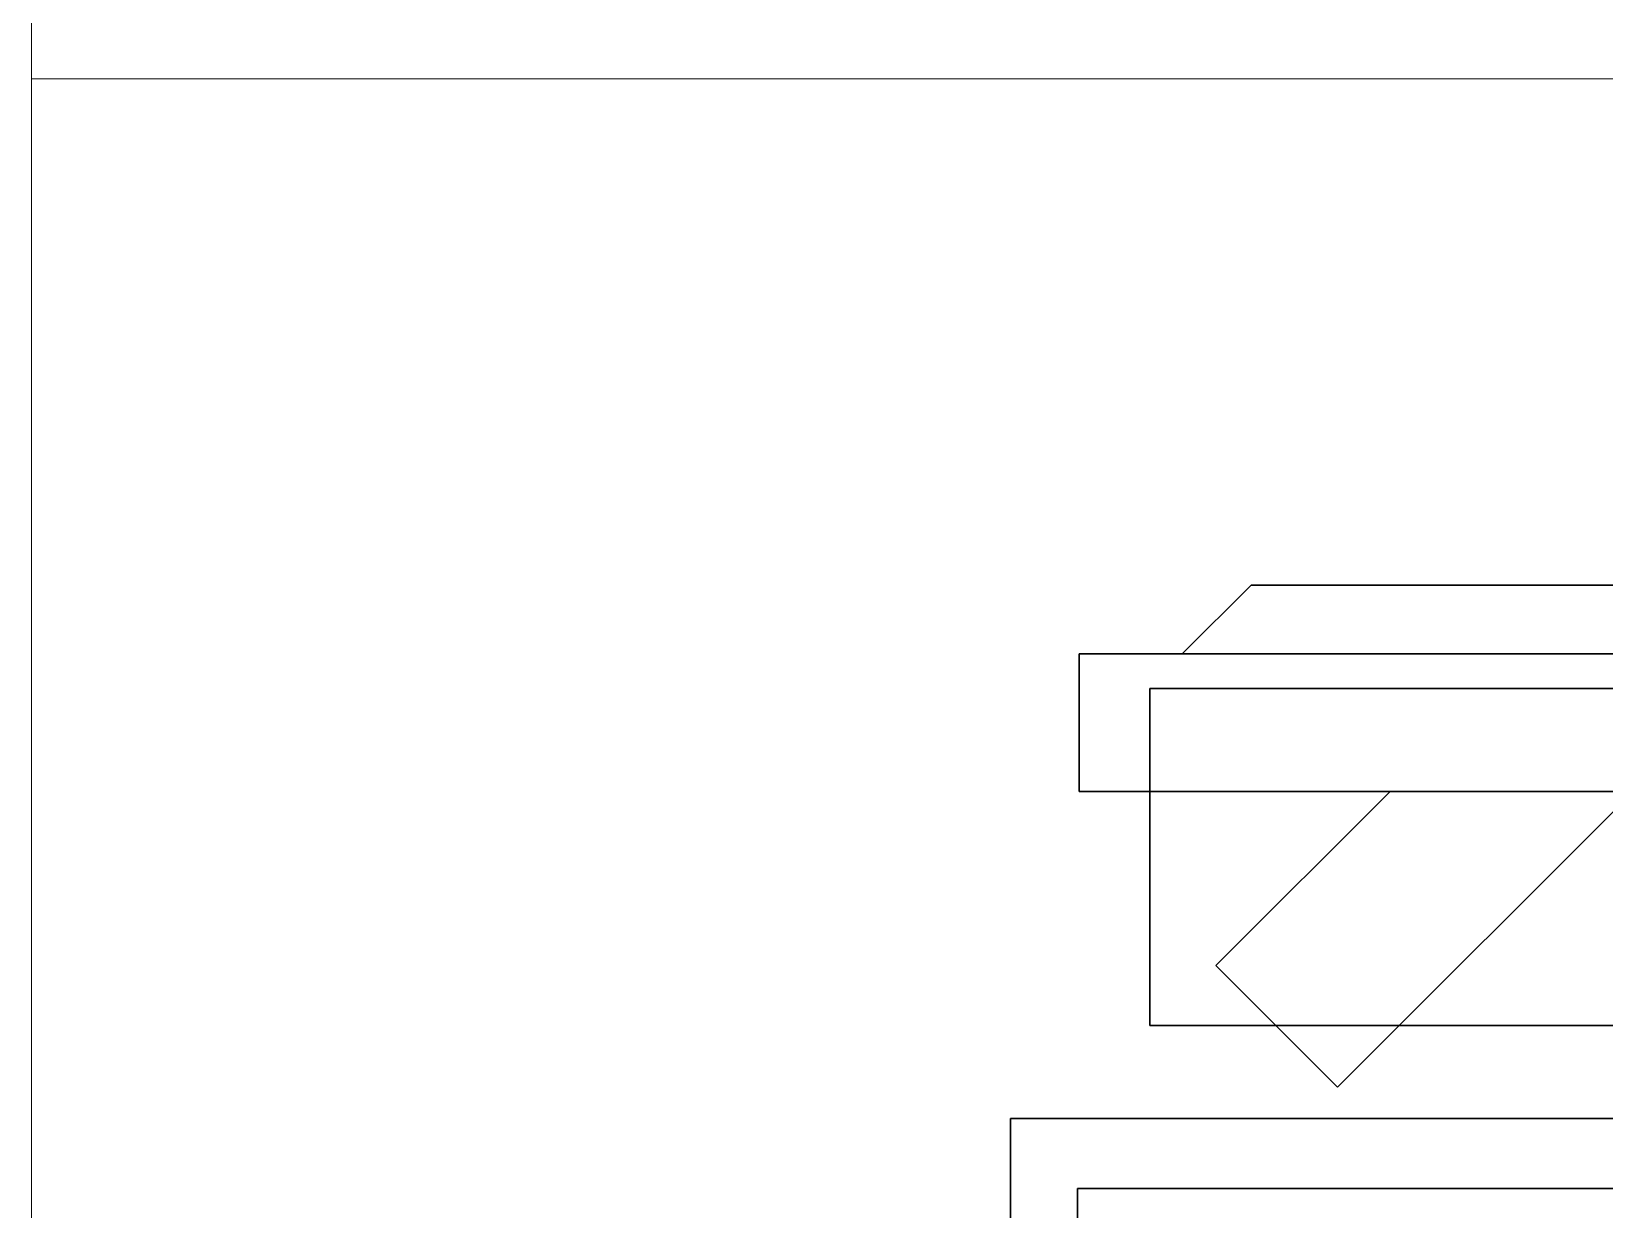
# Model space of a CAD drawing. Header units: millimetres. Extents: x 26027 to 581921, y 7230 to 233891.
# Drawn here: x 555833.8 to 556291.3, y 129250.3 to 129593 of the extents above; entities that cross this region are included whole.
import ezdxf

# ---------------------------------------------------------------- set-up
doc = ezdxf.new("R2010")
doc.units = ezdxf.units.MM
doc.header["$LTSCALE"] = 5
doc.layers.get('0').update_dxf_attribs({"color": 252})
for name, color, linetype, lineweight in [('GE-ARCHITECTURAL_ELEMENTS', 8, 'Continuous', 30), ('Medical Equipment and Furniture', 252, 'Continuous', 0), ('NEW', 252, 'Continuous', 5), ('Walls', 252, 'Continuous', 5)]:
    doc.layers.add(name, color=color, linetype=linetype, lineweight=lineweight)

# ---------------------------------------------------------------- blocks, each defined once
blk = doc.blocks.new('*X103')
at = {"color": 0}
for p, q in [((5, 3), (5, 3)), ((5, 3), (5, 3)), ((5, 3), (5, 3)), ((5, 3), (5, 3)), ((5, 3), (5, 3)), ((5, 3), (5, 3)), ((5, 3), (5, 3)), ((5, 3), (5, 3)), ((5, 3), (5, 3)), ((5, 3), (5, 3)), ((5, 3), (5, 3)), ((5, 3), (5, 3)), ((5, 3), (5, 3)), ((5, 3), (5, 3)), ((5, 3), (5, 3)), ((5, 3), (5, 3)), ((5, 3), (5, 3)), ((5, 3), (5, 3)), ((5, 3), (5, 3)), ((5, 3), (5, 3)), ((5, 3), (5, 3)), ((5, 3), (5, 3)), ((5, 3), (5, 3)), ((5, 3), (5, 3)), ((5, 3), (5, 3)), ((5, 3), (5, 3)), ((5, 3), (5, 3)), ((5, 3), (5, 3)), ((5, 3), (5, 3)), ((5, 3), (5, 3)), ((5, 3), (5, 3)), ((5, 3), (5, 3)), ((5, 3), (5, 3)), ((5, 3), (5, 3)), ((5, 3), (5, 3)), ((5, 3), (5, 3)), ((5, 3), (5, 3)), ((5, 3), (5, 3)), ((5, 3), (5, 3)), ((5, 3), (5, 3)), ((5, 3), (5, 3)), ((5, 3), (5, 3)), ((5, 3), (5, 3)), ((5, 3), (5, 3)), ((5, 3), (5, 3)), ((5, 3), (5, 3)), ((5, 3), (5, 3)), ((5, 3), (5, 3)), ((5, 3), (5, 3)), ((5, 3), (5, 3)), ((5, 3), (5, 3)), ((5, 3), (5, 3)), ((5, 3), (5, 3)), ((5, 3), (5, 3)), ((5, 3), (5, 3)), ((5, 3), (5, 3)), ((5, 3), (5, 3)), ((5, 3), (5, 3)), ((5, 3), (5, 3)), ((5, 3), (5, 3)), ((5, 3), (5, 3)), ((5, 3), (5, 3)), ((5, 3), (5, 3)), ((5, 3), (5, 3)), ((5, 3), (5, 3)), ((5, 3), (5, 3)), ((6, 3), (5, 3)), ((5, 3), (5, 3)), ((6, 3), (5, 3)), ((5, 3), (5, 3)), ((6, 3), (5, 3)), ((5, 3), (5, 3)), ((6, 3), (5, 3)), ((5, 3), (5, 3)), ((5, 3), (5, 3)), ((5, 3), (5, 3)), ((5, 3), (5, 3)), ((5, 3), (5, 3)), ((5, 3), (5, 3)), ((5, 3), (5, 3)), ((5, 3), (5, 3)), ((5, 3), (5, 3)), ((5, 3), (5, 3)), ((5, 3), (5, 3)), ((5, 3), (5, 3)), ((5, 3), (5, 3)), ((5, 3), (5, 3)), ((5, 3), (5, 3)), ((5, 3), (5, 3)), ((5, 3), (5, 3)), ((5, 3), (5, 3)), ((5, 3), (5, 3)), ((5, 3), (5, 3)), ((5, 3), (5, 3)), ((5, 3), (5, 3)), ((5, 3), (5, 3)), ((6, 3), (6, 3)), ((6, 3), (6, 3)), ((6, 3), (6, 3)), ((6, 3), (6, 3)), ((6, 3), (6, 3)), ((6, 3), (6, 3)), ((6, 3), (6, 3)), ((6, 3), (6, 3)), ((6, 3), (6, 3)), ((6, 3), (6, 3)), ((6, 3), (6, 3)), ((6, 3), (6, 3)), ((6, 3), (6, 3)), ((6, 3), (6, 3)), ((6, 3), (6, 3)), ((6, 3), (6, 3)), ((6, 3), (6, 3)), ((6, 3), (6, 3)), ((6, 3), (6, 3)), ((6, 3), (6, 3)), ((6, 3), (6, 3)), ((6, 3), (6, 3)), ((6, 3), (6, 3)), ((6, 3), (6, 3)), ((6, 3), (6, 3)), ((6, 3), (6, 3)), ((6, 3), (6, 3)), ((6, 3), (6, 3)), ((6, 3), (6, 3)), ((6, 3), (6, 3)), ((6, 3), (6, 3)), ((6, 3), (6, 3)), ((6, 3), (6, 3)), ((6, 3), (6, 3)), ((6, 3), (6, 3)), ((6, 3), (6, 3)), ((6, 3), (6, 3)), ((6, 3), (6, 3)), ((6, 3), (6, 3)), ((6, 3), (6, 3)), ((6, 3), (6, 3)), ((6, 3), (6, 3)), ((6, 3), (6, 3)), ((6, 3), (6, 3)), ((6, 3), (6, 3)), ((6, 3), (6, 3)), ((6, 3), (6, 3)), ((6, 3), (6, 3)), ((6, 3), (6, 3)), ((6, 3), (6, 3)), ((6, 3), (6, 3)), ((6, 3), (6, 3)), ((6, 3), (6, 3)), ((6, 3), (6, 3)), ((6, 3), (6, 3)), ((6, 3), (6, 3)), ((6, 3), (6, 3)), ((6, 3), (6, 3)), ((6, 3), (6, 3)), ((6, 3), (6, 3)), ((6, 3), (6, 3)), ((6, 3), (6, 3)), ((6, 3), (6, 3)), ((6, 3), (6, 3)), ((6, 3), (6, 3)), ((6, 3), (6, 3)), ((6, 3), (6, 3)), ((6, 3), (6, 3)), ((6, 3), (6, 3)), ((6, 3), (6, 3)), ((6, 3), (6, 3)), ((6, 3), (6, 3)), ((6, 3), (6, 3)), ((6, 3), (6, 3)), ((6, 3), (6, 3)), ((6, 3), (6, 3)), ((6, 3), (6, 3)), ((6, 3), (6, 3)), ((6, 3), (6, 3)), ((6, 3), (6, 3)), ((6, 3), (6, 3)), ((6, 3), (6, 3)), ((6, 3), (6, 3)), ((6, 3), (6, 3)), ((6, 3), (6, 3)), ((6, 3), (6, 3)), ((6, 3), (6, 3)), ((6, 3), (6, 3)), ((6, 3), (6, 3)), ((6, 3), (6, 3)), ((6, 3), (6, 3)), ((6, 3), (6, 3)), ((6, 3), (6, 3)), ((6, 3), (6, 3)), ((6, 3), (6, 3)), ((6, 3), (6, 3)), ((6, 3), (6, 3)), ((6, 3), (6, 3)), ((6, 3), (6, 3)), ((6, 3), (6, 3)), ((6, 3), (6, 3)), ((6, 3), (6, 3)), ((6, 3), (6, 3)), ((6, 3), (6, 3)), ((6, 3), (6, 3)), ((6, 3), (6, 3)), ((6, 3), (6, 3)), ((6, 3), (6, 3)), ((6, 3), (6, 3)), ((6, 3), (6, 3)), ((6, 3), (6, 3)), ((6, 3), (6, 3)), ((6, 3), (6, 3)), ((6, 3), (6, 3)), ((6, 3), (6, 3)), ((6, 3), (6, 3)), ((6, 3), (6, 3)), ((6, 3), (6, 3)), ((6, 3), (6, 3)), ((6, 3), (6, 3)), ((6, 3), (6, 3)), ((6, 3), (6, 3)), ((6, 3), (6, 3)), ((6, 3), (6, 3)), ((6, 3), (6, 3)), ((6, 3), (6, 3)), ((6, 3), (6, 3)), ((6, 3), (6, 3)), ((6, 3), (6, 3)), ((6, 3), (6, 3)), ((6, 3), (6, 3)), ((6, 3), (6, 3)), ((6, 3), (6, 3)), ((6, 3), (6, 3)), ((6, 3), (6, 3)), ((6, 3), (6, 3)), ((6, 3), (6, 3)), ((6, 3), (6, 3)), ((6, 3), (6, 3)), ((6, 3), (6, 3)), ((6, 3), (6, 3)), ((6, 3), (6, 3)), ((6, 3), (6, 3)), ((6, 3), (6, 3)), ((6, 3), (6, 3)), ((6, 3), (6, 3)), ((6, 3), (6, 3)), ((6, 3), (6, 3)), ((6, 3), (6, 3)), ((6, 3), (6, 3)), ((6, 3), (6, 3)), ((6, 3), (6, 3)), ((6, 3), (6, 3)), ((6, 3), (6, 3)), ((6, 3), (6, 3)), ((6, 3), (6, 3)), ((6, 3), (6, 3)), ((6, 3), (6, 3)), ((6, 3), (6, 3)), ((6, 3), (6, 3)), ((6, 3), (6, 3)), ((6, 3), (6, 3)), ((6, 3), (6, 3)), ((6, 3), (6, 3)), ((6, 3), (6, 3)), ((6, 3), (6, 3)), ((6, 3), (6, 3)), ((6, 3), (6, 3)), ((6, 3), (6, 3)), ((6, 3), (6, 3)), ((6, 3), (6, 3)), ((6, 3), (6, 3)), ((6, 3), (6, 3)), ((6, 3), (6, 3)), ((6, 3), (6, 3)), ((6, 3), (6, 3)), ((6, 3), (6, 3)), ((6, 3), (6, 3)), ((6, 3), (6, 3)), ((6, 3), (6, 3)), ((6, 3), (6, 3)), ((6, 3), (6, 3)), ((6, 3), (6, 3)), ((6, 3), (6, 3)), ((6, 3), (6, 3)), ((6, 3), (6, 3)), ((6, 3), (6, 3)), ((6, 3), (6, 3)), ((6, 3), (6, 3)), ((6, 3), (6, 3)), ((6, 3), (6, 3)), ((6, 3), (6, 3)), ((6, 3), (6, 3)), ((6, 3), (6, 3)), ((6, 3), (6, 3)), ((6, 3), (6, 3)), ((6, 3), (6, 3)), ((6, 3), (6, 3)), ((6, 3), (6, 3)), ((6, 3), (6, 3)), ((6, 3), (6, 3)), ((6, 3), (6, 3)), ((6, 3), (6, 3)), ((6, 3), (6, 3)), ((6, 3), (5, 3)), ((6, 3), (5, 3)), ((6, 3), (5, 3)), ((6, 3), (5, 3)), ((6, 3), (5, 3)), ((6, 3), (6, 3)), ((6, 3), (6, 3)), ((6, 3), (6, 3)), ((6, 3), (6, 3)), ((6, 3), (6, 3)), ((6, 3), (6, 3)), ((6, 3), (6, 3)), ((6, 3), (6, 3)), ((6, 3), (6, 3)), ((6, 3), (6, 3)), ((6, 3), (6, 3)), ((6, 3), (6, 3)), ((6, 3), (6, 3)), ((6, 3), (6, 3)), ((6, 3), (6, 3)), ((6, 3), (6, 3)), ((6, 3), (6, 3)), ((6, 3), (6, 3)), ((6, 3), (6, 3)), ((6, 3), (6, 3)), ((6, 3), (6, 3)), ((6, 3), (6, 3)), ((6, 3), (6, 3)), ((6, 3), (6, 3)), ((6, 3), (6, 3)), ((6, 3), (6, 3)), ((6, 3), (6, 3)), ((6, 3), (6, 3)), ((6, 3), (6, 3)), ((6, 3), (6, 3)), ((6, 3), (6, 3)), ((6, 3), (6, 3)), ((6, 3), (6, 3)), ((6, 3), (6, 3)), ((6, 3), (6, 3)), ((6, 3), (6, 3)), ((6, 3), (6, 3)), ((6, 3), (6, 3)), ((6, 3), (6, 3)), ((6, 3), (6, 3)), ((6, 3), (6, 3)), ((6, 3), (6, 3)), ((6, 3), (6, 3)), ((6, 3), (6, 3)), ((6, 3), (6, 3)), ((6, 3), (6, 3)), ((6, 3), (6, 3)), ((6, 3), (6, 3)), ((6, 3), (6, 3)), ((6, 3), (6, 3)), ((6, 3), (6, 3)), ((6, 3), (6, 3)), ((6, 3), (6, 3)), ((6, 3), (6, 3)), ((6, 3), (6, 3)), ((6, 3), (6, 3)), ((6, 3), (6, 3)), ((6, 3), (6, 3)), ((6, 3), (6, 3)), ((6, 3), (6, 3)), ((6, 3), (6, 3)), ((6, 3), (6, 3)), ((6, 3), (6, 3)), ((6, 3), (6, 3)), ((6, 3), (6, 3)), ((6, 3), (6, 3)), ((6, 3), (6, 3)), ((6, 3), (6, 3)), ((6, 3), (6, 3)), ((6, 3), (6, 3)), ((6, 3), (6, 3)), ((6, 3), (6, 3)), ((6, 3), (6, 3)), ((6, 3), (6, 3)), ((6, 3), (6, 3)), ((6, 3), (6, 3)), ((6, 3), (6, 3)), ((6, 3), (6, 3)), ((6, 3), (6, 3)), ((6, 3), (6, 3)), ((6, 3), (6, 3)), ((6, 3), (6, 3)), ((6, 3), (6, 3)), ((6, 3), (6, 3)), ((6, 3), (6, 3)), ((6, 3), (6, 3)), ((6, 3), (6, 3)), ((6, 3), (6, 3)), ((6, 3), (6, 3)), ((6, 3), (6, 3)), ((6, 3), (6, 3)), ((6, 3), (6, 3)), ((6, 3), (6, 3)), ((6, 3), (6, 3)), ((6, 3), (6, 3)), ((6, 3), (6, 3)), ((6, 3), (6, 3)), ((6, 3), (6, 3)), ((6, 3), (6, 3)), ((6, 3), (6, 3)), ((6, 3), (6, 3)), ((6, 3), (6, 3)), ((6, 3), (6, 3)), ((6, 3), (6, 3)), ((6, 3), (6, 3)), ((6, 3), (6, 3)), ((6, 3), (6, 3)), ((6, 3), (6, 3)), ((6, 3), (6, 3)), ((6, 3), (6, 3)), ((6, 3), (6, 3)), ((6, 3), (6, 3)), ((6, 3), (6, 3)), ((6, 3), (6, 3)), ((6, 3), (6, 3)), ((6, 3), (6, 3)), ((6, 3), (6, 3)), ((6, 3), (6, 3)), ((6, 3), (6, 3)), ((6, 3), (6, 3)), ((6, 3), (6, 3)), ((6, 3), (6, 3)), ((6, 3), (6, 3)), ((6, 3), (6, 3)), ((6, 3), (6, 3)), ((6, 3), (6, 3)), ((6, 3), (6, 3)), ((6, 3), (6, 3)), ((6, 3), (6, 3)), ((6, 3), (6, 3)), ((6, 3), (6, 3)), ((6, 3), (6, 3)), ((6, 3), (6, 3)), ((6, 3), (6, 3)), ((6, 3), (6, 3)), ((6, 3), (6, 3)), ((6, 3), (6, 3)), ((6, 3), (6, 3)), ((6, 3), (6, 3)), ((6, 3), (6, 3)), ((6, 3), (6, 3)), ((6, 3), (6, 3)), ((6, 3), (6, 3)), ((6, 3), (6, 3)), ((6, 3), (6, 3)), ((6, 3), (6, 3)), ((6, 3), (6, 3)), ((6, 3), (6, 3)), ((6, 3), (6, 3)), ((6, 3), (6, 3)), ((6, 3), (6, 3)), ((6, 3), (6, 3)), ((6, 3), (6, 3)), ((6, 3), (6, 3)), ((6, 3), (6, 3)), ((6, 3), (6, 3)), ((6, 3), (6, 3)), ((6, 3), (6, 3)), ((6, 3), (6, 3)), ((6, 3), (6, 3)), ((6, 3), (6, 3)), ((6, 3), (6, 3)), ((6, 3), (6, 3)), ((6, 3), (6, 3)), ((6, 3), (6, 3)), ((6, 3), (6, 3)), ((6, 3), (6, 3)), ((6, 3), (6, 3)), ((6, 3), (6, 3)), ((6, 3), (6, 3)), ((6, 3), (6, 3)), ((6, 3), (6, 3)), ((6, 3), (6, 3)), ((6, 3), (6, 3)), ((6, 3), (6, 3)), ((6, 3), (6, 3)), ((6, 3), (6, 3)), ((6, 3), (6, 3)), ((6, 3), (6, 3)), ((6, 3), (6, 3)), ((6, 3), (6, 3)), ((6, 3), (6, 3)), ((6, 3), (6, 3)), ((6, 3), (6, 3)), ((6, 3), (6, 3)), ((6, 3), (6, 3)), ((6, 3), (6, 3)), ((6, 3), (6, 3)), ((6, 3), (6, 3)), ((6, 3), (6, 3)), ((6, 3), (6, 3)), ((6, 3), (6, 3)), ((6, 3), (6, 3)), ((6, 3), (6, 3)), ((6, 3), (6, 3)), ((6, 3), (6, 3)), ((6, 3), (6, 3)), ((6, 3), (6, 3)), ((6, 3), (6, 3)), ((6, 3), (6, 3)), ((6, 3), (6, 3)), ((6, 3), (6, 3)), ((6, 3), (6, 3)), ((6, 3), (6, 3)), ((6, 3), (6, 3)), ((6, 3), (6, 3)), ((6, 3), (6, 3)), ((6, 3), (6, 3)), ((6, 3), (6, 3)), ((6, 3), (6, 3)), ((6, 3), (6, 3)), ((6, 3), (6, 3)), ((6, 3), (6, 3)), ((6, 3), (6, 3)), ((6, 3), (6, 3)), ((6, 3), (6, 3)), ((6, 3), (6, 3)), ((6, 3), (6, 3)), ((6, 3), (6, 3)), ((6, 3), (6, 3)), ((6, 3), (6, 3)), ((6, 3), (6, 3)), ((6, 3), (6, 3)), ((6, 3), (6, 3)), ((6, 3), (6, 3)), ((6, 3), (6, 3)), ((6, 3), (6, 3)), ((6, 3), (6, 3)), ((6, 3), (6, 3)), ((6, 3), (6, 3)), ((6, 3), (6, 3)), ((6, 3), (6, 3)), ((6, 3), (6, 3)), ((6, 3), (6, 3)), ((6, 3), (6, 3)), ((6, 3), (6, 3)), ((6, 3), (6, 3)), ((6, 3), (6, 3)), ((6, 3), (6, 3)), ((6, 3), (6, 3)), ((6, 3), (6, 3)), ((6, 3), (6, 3)), ((6, 3), (6, 3)), ((6, 3), (6, 3)), ((6, 3), (6, 3)), ((6, 3), (6, 3)), ((6, 3), (6, 3)), ((6, 3), (6, 3)), ((6, 3), (6, 3)), ((6, 3), (6, 3)), ((6, 3), (6, 3)), ((6, 3), (6, 3)), ((6, 3), (6, 3)), ((6, 3), (6, 3)), ((6, 3), (6, 3)), ((6, 3), (6, 3)), ((6, 3), (6, 3)), ((6, 3), (6, 3)), ((6, 3), (6, 3)), ((6, 3), (6, 3)), ((6, 3), (6, 3)), ((6, 3), (6, 3)), ((6, 3), (6, 3)), ((6, 3), (6, 3)), ((6, 3), (6, 3)), ((6, 3), (6, 3)), ((6, 3), (6, 3)), ((6, 3), (6, 3)), ((6, 3), (6, 3)), ((6, 3), (6, 3)), ((6, 3), (6, 3)), ((6, 3), (6, 3)), ((6, 3), (6, 3)), ((6, 3), (6, 3)), ((6, 3), (6, 3)), ((6, 3), (6, 3)), ((6, 3), (6, 3)), ((6, 3), (6, 3)), ((6, 3), (6, 3)), ((6, 3), (6, 3)), ((6, 3), (6, 3)), ((6, 3), (6, 3)), ((6, 3), (6, 3)), ((6, 3), (6, 3)), ((6, 3), (6, 3)), ((6, 3), (6, 3)), ((6, 3), (6, 3)), ((6, 3), (6, 3)), ((6, 3), (6, 3)), ((6, 3), (6, 3)), ((6, 3), (6, 3)), ((6, 3), (6, 3)), ((6, 3), (6, 3)), ((6, 3), (6, 3)), ((6, 3), (6, 3)), ((6, 3), (6, 3)), ((6, 3), (6, 3)), ((6, 3), (6, 3)), ((6, 3), (6, 3)), ((6, 3), (6, 3)), ((6, 3), (6, 3)), ((6, 3), (6, 3)), ((6, 3), (6, 3)), ((6, 3), (6, 3)), ((6, 3), (6, 3)), ((6, 3), (6, 3)), ((6, 3), (6, 3)), ((6, 3), (6, 3)), ((6, 3), (6, 3)), ((6, 3), (6, 3)), ((6, 3), (6, 3)), ((6, 3), (6, 3)), ((6, 3), (6, 3)), ((6, 3), (6, 3)), ((6, 3), (6, 3)), ((6, 3), (6, 3)), ((6, 3), (6, 3))]:
    blk.add_line(p, q, dxfattribs=at)
blk = doc.blocks.new('*X104')
at = {"color": 0}
for p, q in [((13, 1), (13, 1)), ((13, 1), (13, 1)), ((13, 1), (13, 1)), ((13, 1), (13, 1)), ((13, 1), (13, 1)), ((13, 1), (13, 1)), ((13, 1), (13, 1)), ((13, 1), (13, 1)), ((13, 1), (13, 1)), ((13, 1), (13, 1)), ((13, 1), (13, 1)), ((13, 1), (13, 1)), ((13, 1), (13, 1)), ((13, 1), (13, 1)), ((13, 1), (13, 1)), ((13, 1), (14, 1)), ((13, 1), (14, 1)), ((13, 1), (14, 1)), ((13, 1), (13, 1)), ((13, 1), (13, 1)), ((13, 1), (13, 1)), ((13, 1), (13, 1)), ((13, 1), (13, 1)), ((13, 1), (13, 1)), ((13, 1), (13, 1)), ((13, 1), (13, 1)), ((13, 1), (13, 1)), ((13, 1), (13, 1)), ((13, 1), (13, 1)), ((13, 1), (13, 1)), ((13, 1), (13, 1)), ((13, 1), (13, 1)), ((13, 1), (13, 1)), ((13, 1), (13, 1)), ((13, 1), (13, 1)), ((13, 1), (13, 1)), ((13, 1), (13, 1)), ((13, 1), (13, 1)), ((13, 1), (13, 1)), ((13, 1), (13, 1)), ((13, 1), (13, 1)), ((13, 1), (13, 1)), ((13, 1), (13, 1)), ((13, 1), (13, 1)), ((13, 1), (13, 1)), ((13, 1), (13, 1)), ((13, 1), (13, 1)), ((13, 1), (13, 1)), ((13, 1), (13, 1)), ((13, 1), (13, 1)), ((13, 1), (13, 1)), ((13, 1), (13, 1)), ((13, 1), (13, 1)), ((13, 1), (13, 1)), ((13, 1), (13, 1)), ((13, 1), (13, 1)), ((13, 1), (13, 1)), ((13, 1), (13, 1)), ((13, 1), (13, 1)), ((13, 1), (13, 1)), ((13, 1), (13, 1)), ((13, 1), (13, 1)), ((13, 1), (13, 1)), ((13, 1), (13, 1)), ((13, 1), (13, 1)), ((13, 1), (13, 1)), ((13, 1), (13, 1)), ((13, 1), (13, 1)), ((13, 1), (13, 1)), ((13, 1), (13, 1)), ((13, 1), (13, 1)), ((13, 1), (13, 1)), ((13, 1), (13, 1)), ((13, 1), (13, 1)), ((13, 1), (13, 1)), ((13, 1), (13, 1)), ((13, 1), (13, 1)), ((13, 1), (13, 1)), ((13, 1), (13, 1)), ((13, 1), (13, 1)), ((13, 1), (13, 1)), ((13, 1), (13, 1)), ((13, 1), (13, 1)), ((13, 1), (13, 1)), ((13, 1), (13, 1)), ((13, 1), (13, 1)), ((13, 1), (13, 1)), ((13, 1), (13, 1)), ((13, 1), (13, 1)), ((13, 1), (13, 1)), ((13, 1), (13, 1)), ((13, 1), (13, 1)), ((13, 1), (13, 1)), ((13, 1), (13, 1)), ((13, 1), (13, 1)), ((13, 1), (13, 1)), ((13, 1), (13, 1)), ((13, 1), (13, 1)), ((13, 1), (13, 1)), ((13, 1), (13, 1)), ((13, 1), (13, 1)), ((13, 1), (13, 1)), ((13, 1), (13, 1)), ((13, 1), (13, 1)), ((13, 1), (13, 1)), ((13, 1), (13, 1)), ((13, 1), (13, 1)), ((13, 1), (13, 1)), ((13, 1), (13, 1)), ((13, 1), (13, 1)), ((13, 1), (13, 1)), ((13, 1), (13, 1)), ((13, 1), (13, 1)), ((13, 1), (13, 1)), ((13, 1), (13, 1)), ((13, 1), (13, 1)), ((13, 1), (13, 1)), ((13, 1), (13, 1)), ((13, 1), (13, 1)), ((13, 1), (13, 1)), ((13, 1), (13, 1)), ((13, 1), (13, 1)), ((13, 1), (13, 1)), ((13, 1), (14, 1)), ((13, 0), (13, 0)), ((13, 0), (13, 0)), ((13, 0), (13, 0)), ((13, 0), (13, 0)), ((13, 0), (13, 0)), ((13, 0), (13, 0)), ((13, 0), (13, 0)), ((13, 0), (13, 0)), ((13, 0), (13, 0)), ((13, 0), (13, 0)), ((13, 0), (13, 0)), ((13, 0), (13, 0)), ((13, 0), (13, 0)), ((13, 0), (13, 0)), ((13, 0), (13, 0)), ((13, 0), (13, 0)), ((13, 0), (13, 0)), ((13, 0), (13, 0)), ((13, 0), (13, 0)), ((13, 0), (13, 0)), ((13, 0), (13, 0)), ((13, 0), (13, 0)), ((13, 0), (13, 0)), ((13, 0), (13, 0)), ((13, 0), (13, 0)), ((13, 0), (13, 0)), ((13, 0), (13, 0)), ((13, 0), (13, 0)), ((13, 0), (13, 0)), ((13, 0), (13, 0)), ((13, 0), (13, 0)), ((13, 0), (13, 0)), ((13, 0), (13, 0)), ((13, 0), (13, 0)), ((13, 0), (13, 0)), ((13, 0), (13, 0)), ((13, 0), (13, 0)), ((13, 0), (13, 0)), ((13, 0), (13, 0)), ((13, 0), (13, 0)), ((13, 0), (13, 0)), ((13, 0), (13, 0)), ((13, 0), (13, 0)), ((13, 0), (13, 0)), ((13, 0), (13, 0)), ((13, 0), (13, 0)), ((13, 0), (13, 0)), ((13, 0), (13, 0)), ((13, 0), (14, 0)), ((13, 0), (14, 0)), ((13, 0), (13, 0)), ((13, 0), (14, 0)), ((14, 1), (14, 1)), ((14, 1), (14, 1)), ((14, 1), (14, 1)), ((14, 1), (14, 1)), ((14, 1), (14, 1)), ((14, 1), (14, 1)), ((14, 1), (14, 1)), ((14, 1), (14, 1)), ((14, 1), (14, 1)), ((14, 1), (14, 1)), ((14, 1), (14, 1)), ((14, 1), (14, 1)), ((14, 1), (14, 1)), ((14, 1), (14, 1)), ((14, 1), (14, 1)), ((14, 1), (14, 1)), ((14, 1), (14, 1)), ((14, 1), (14, 1)), ((14, 1), (14, 1)), ((14, 1), (14, 1)), ((14, 1), (14, 1)), ((14, 1), (14, 1)), ((14, 1), (14, 1)), ((14, 1), (14, 1)), ((14, 1), (14, 1)), ((14, 1), (14, 1)), ((14, 1), (14, 1)), ((14, 1), (14, 1)), ((14, 1), (14, 1)), ((14, 1), (14, 1)), ((14, 1), (14, 1)), ((14, 1), (14, 1)), ((14, 1), (14, 1)), ((14, 1), (14, 1)), ((14, 1), (14, 1)), ((14, 1), (14, 1)), ((14, 1), (14, 1)), ((14, 1), (14, 1)), ((14, 1), (14, 1)), ((14, 1), (14, 1)), ((14, 1), (14, 1)), ((14, 1), (14, 1)), ((14, 1), (14, 1)), ((14, 1), (14, 1)), ((14, 1), (14, 1)), ((14, 1), (14, 1)), ((14, 1), (14, 1)), ((14, 1), (14, 1)), ((14, 1), (14, 1)), ((14, 1), (14, 1)), ((14, 1), (14, 1)), ((14, 1), (14, 1)), ((14, 1), (14, 1)), ((14, 1), (14, 1)), ((14, 1), (14, 1)), ((14, 1), (14, 1)), ((14, 1), (14, 1)), ((14, 1), (14, 1)), ((14, 1), (14, 1)), ((14, 1), (14, 1)), ((14, 1), (14, 1)), ((14, 1), (14, 1)), ((14, 1), (14, 1)), ((14, 1), (14, 1)), ((14, 1), (14, 1)), ((14, 1), (14, 1)), ((14, 1), (14, 1)), ((14, 1), (14, 1)), ((14, 1), (14, 1)), ((14, 1), (14, 1)), ((14, 1), (14, 1)), ((14, 1), (14, 1)), ((14, 1), (14, 1)), ((14, 1), (14, 1)), ((14, 1), (14, 1)), ((14, 1), (14, 1)), ((14, 1), (14, 1)), ((14, 1), (14, 1)), ((14, 1), (14, 1)), ((14, 1), (14, 1)), ((14, 1), (14, 1)), ((14, 1), (14, 1)), ((14, 1), (14, 1)), ((14, 1), (14, 1)), ((14, 1), (14, 1)), ((14, 1), (14, 1)), ((14, 1), (14, 1)), ((14, 1), (14, 1)), ((14, 1), (14, 1)), ((14, 1), (14, 1)), ((14, 1), (14, 1)), ((14, 1), (14, 1)), ((14, 1), (14, 1)), ((14, 1), (14, 1)), ((14, 0), (14, 0)), ((14, 0), (14, 0)), ((14, 0), (14, 0)), ((14, 0), (14, 0)), ((14, 0), (14, 0)), ((14, 0), (14, 0)), ((14, 0), (14, 0)), ((14, 0), (14, 0)), ((14, 0), (14, 0)), ((14, 0), (14, 0)), ((14, 0), (14, 0)), ((14, 0), (14, 0)), ((14, 0), (14, 0)), ((14, 0), (14, 0)), ((14, 0), (14, 0)), ((14, 0), (14, 0)), ((14, 0), (14, 0)), ((14, 0), (14, 0)), ((14, 0), (14, 0)), ((14, 0), (14, 0)), ((14, 0), (14, 0)), ((14, 0), (14, 0)), ((14, 0), (14, 0)), ((14, 0), (14, 0)), ((14, 0), (14, 0)), ((14, 0), (14, 0)), ((14, 0), (14, 0)), ((14, 0), (14, 0)), ((14, 0), (14, 0)), ((14, 0), (14, 0)), ((14, 0), (14, 0)), ((14, 0), (14, 0)), ((14, 0), (14, 0)), ((14, 0), (14, 0)), ((14, 0), (14, 0)), ((14, 0), (14, 0)), ((14, 0), (14, 0)), ((14, 0), (14, 0)), ((14, 0), (14, 0)), ((14, 0), (14, 0)), ((14, 0), (14, 0)), ((14, 0), (14, 0)), ((14, 0), (14, 0)), ((14, 0), (14, 0)), ((14, 0), (14, 0)), ((14, 0), (14, 0)), ((14, 0), (14, 0)), ((14, 0), (14, 0)), ((13, 0), (13, 0)), ((13, 0), (14, 0)), ((13, 0), (13, 0)), ((13, 0), (14, 0)), ((13, 0), (13, 0)), ((13, 0), (14, 0)), ((13, 0), (13, 0)), ((13, 0), (13, 0)), ((13, 0), (13, 0)), ((13, 0), (13, 0)), ((13, 0), (14, 0)), ((13, 0), (13, 0)), ((13, 0), (14, 0)), ((13, 0), (13, 0)), ((13, 0), (14, 0)), ((13, 0), (13, 0)), ((13, 0), (14, 0)), ((13, 0), (13, 0)), ((13, 0), (14, 0)), ((13, 0), (13, 0)), ((13, 0), (14, 0)), ((13, 0), (13, 0)), ((13, 0), (14, 0)), ((13, 0), (13, 0)), ((13, 0), (13, 0)), ((13, 0), (13, 0)), ((13, 0), (14, 0)), ((13, 0), (13, 0)), ((13, 0), (14, 0)), ((13, 0), (13, 0)), ((13, 0), (14, 0)), ((13, 0), (13, 0)), ((13, 0), (14, 0)), ((13, 0), (13, 0)), ((13, 0), (13, 0)), ((13, 0), (13, 0)), ((13, 0), (13, 0)), ((13, 0), (13, 0)), ((13, 0), (13, 0)), ((13, 0), (13, 0)), ((13, 0), (13, 0)), ((13, 0), (13, 0)), ((13, 0), (13, 0)), ((13, 0), (13, 0)), ((13, 0), (13, 0)), ((13, 0), (13, 0)), ((13, 0), (13, 0)), ((13, 0), (13, 0)), ((13, 0), (13, 0)), ((13, 0), (13, 0)), ((13, 0), (13, 0)), ((13, 0), (13, 0)), ((13, 0), (13, 0)), ((13, 0), (13, 0)), ((13, 0), (13, 0)), ((13, 0), (13, 0)), ((13, 0), (13, 0)), ((13, 0), (13, 0)), ((13, 0), (13, 0)), ((13, 0), (13, 0)), ((13, 0), (13, 0)), ((13, 0), (13, 0)), ((13, 0), (13, 0)), ((13, 0), (13, 0)), ((13, -1), (13, -1)), ((13, -1), (13, -1)), ((13, -1), (13, -1)), ((13, -1), (13, -1)), ((13, -1), (13, -1)), ((13, -1), (14, -1)), ((13, -1), (13, -1)), ((14, 0), (14, 0)), ((14, 0), (14, 0)), ((14, 0), (14, 0)), ((14, 0), (14, 0)), ((14, 0), (14, 0)), ((14, 0), (14, 0)), ((14, 0), (14, 0)), ((14, 0), (14, 0)), ((14, 0), (14, 0)), ((14, 0), (14, 0)), ((14, 0), (14, 0)), ((14, 0), (14, 0)), ((14, 0), (14, 0)), ((14, 0), (14, 0)), ((14, 0), (14, 0)), ((13, 0), (14, 0)), ((14, 0), (14, 0)), ((14, 0), (14, 0)), ((14, 0), (14, 0)), ((14, 0), (14, 0)), ((14, 0), (14, 0)), ((14, 0), (14, 0)), ((14, 0), (14, 0)), ((14, 0), (14, 0)), ((14, 0), (14, 0)), ((14, 0), (14, 0)), ((14, 0), (14, 0)), ((14, 0), (14, 0)), ((14, 0), (14, 0)), ((14, 0), (14, 0)), ((14, 0), (14, 0)), ((14, 0), (14, 0)), ((14, 0), (14, 0)), ((14, 0), (14, 0)), ((14, 0), (14, 0)), ((14, 0), (14, 0)), ((14, 0), (14, 0)), ((14, 0), (14, 0)), ((14, 0), (14, 0)), ((14, 0), (14, 0)), ((14, 0), (14, 0)), ((14, 0), (14, 0)), ((14, 0), (14, 0)), ((14, 0), (14, 0)), ((14, 0), (14, 0)), ((14, 0), (14, 0)), ((14, 0), (14, 0)), ((14, 0), (14, 0)), ((14, 0), (14, 0)), ((14, 0), (14, 0)), ((14, -1), (14, -1)), ((14, -1), (14, -1)), ((14, -1), (14, -1)), ((14, -1), (14, -1)), ((14, -1), (14, -1))]:
    blk.add_line(p, q, dxfattribs=at)
blk = doc.blocks.new('GF21042-P')
for p, q in [((0.7, 0.6), (-0.7, 0.6)), ((0.7, 0), (0.7, 0.6))]:
    blk.add_line(p, q)
for points in [[(0.7, 0.6), (0.7, 0.6), (0.7, 0.6), (0.7, 0.6), (0.7, 0.6), (0.7, 0.6), (0.7, 0.6), (0.7, 0.6), (0.7, 0.6), (0.7, 0.6), (0.7, 0.6), (0.7, 0.6), (0.7, 0.6), (0.7, 0.6), (0.7, 0.6), (0.7, 0.6), (0.7, 0.6), (0.7, 0.6), (0.7, 0.6), (0.7, 0.6), (0.7, 0.6), (0.7, 0.6), (0.7, 0.6), (0.7, 0.6), (0.7, 0.6), (0.7, 0.6), (0.7, 0.6), (0.7, 0.6), (0.7, 0.6), (0.7, 0.6), (0.7, 0.6), (0.7, 0.6), (0.7, 0.6), (0.7, 0.6), (0.7, 0.6), (0.7, 0.6), (0.7, 0.6), (0.7, 0.6), (0.7, 0.6), (0.7, 0.6), (0.7, 0.6), (0.7, 0.6), (0.7, 0.6), (0.7, 0.6), (0.7, 0.6), (0.7, 0.6), (0.7, 0.6), (0.7, 0.6), (0.7, 0.6), (0.7, 0.6), (0.7, 0.6), (0.7, 0.6), (0.7, 0.6), (0.7, 0.6), (0.7, 0.6), (0.7, 0.6), (0.7, 0.6), (0.7, 0.6), (0.7, 0.6), (0.7, 0.6), (0.7, 0.6), (0.7, 0.6), (0.7, 0.6), (0.7, 0.6), (0.7, 0.6), (0.7, 0.6), (0.7, 0.6), (0.7, 0.6), (0.7, 0.6), (0.7, 0.6), (0.7, 0.6), (0.7, 0.6), (0.7, 0.6), (0.7, 0.6), (0.7, 0.6), (0.7, 0.6), (0.7, 0.6), (0.7, 0.6), (0.7, 0.6), (0.7, 0.6), (0.7, 0.6), (0.7, 0.6), (0.7, 0.6), (0.7, 0.6), (0.7, 0.6), (0.7, 0.6), (0.7, 0.6), (0.7, 0.6), (0.7, 0.6), (0.7, 0.6), (0.7, 0.6), (0.7, 0.6), (0.7, 0.6), (0.7, 0.6), (0.7, 0.6), (0.7, 0.6), (0.7, 0.6), (0.7, 0.6), (0.7, 0.6), (0.7, 0.6), (0.7, 0.6), (0.7, 0.6), (0.7, 0.6), (0.7, 0.6), (0.7, 0.6), (0.7, 0.6), (0.7, 0.6), (0.7, 0.6), (0.7, 0.6), (0.7, 0.6), (0.7, 0.6), (0.7, 0.6), (0.7, 0.6), (0.7, 0.6), (0.7, 0.6), (0.7, 0.6), (0.7, 0.6), (0.7, 0.6), (0.7, 0.6), (0.7, 0.6), (0.7, 0.6), (0.7, 0.6), (0.7, 0.6), (0.7, 0.6), (0.7, 0.6), (0.7, 0.6), (0.7, 0.6), (0.7, 0.6), (0.7, 0.6), (0.7, 0.6), (0.7, 0.6), (0.7, 0.6), (0.7, 0.6), (0.7, 0.6), (0.7, 0.6), (0.7, 0.6), (0.7, 0.6), (0.7, 0.6), (0.7, 0.6), (0.7, 0.6), (0.7, 0.6), (0.7, 0.6), (0.7, 0.6), (0.7, 0.6), (0.7, 0.6), (0.7, 0.6), (0.7, 0.6), (0.7, 0.6), (0.7, 0.6), (0.7, 0.6), (0.7, 0.6), (0.7, 0.6), (0.7, 0.6), (0.7, 0.6), (0.7, 0.6), (0.7, 0.6), (0.7, 0.6), (0.7, 0.6), (0.7, 0.6), (0.7, 0.6), (0.7, 0.6), (0.7, 0.6), (0.7, 0.6), (0.7, 0.6), (0.7, 0.6), (0.7, 0.6), (0.7, 0.6), (0.7, 0.6), (0.7, 0.6), (0.7, 0.6), (0.7, 0.6), (0.7, 0.6), (0.7, 0.6), (0.7, 0.6), (0.7, 0.6), (0.7, 0.6), (0.7, 0.6), (0.7, 0.6), (0.7, 0.6), (0.7, 0.6), (0.7, 0.6), (0.7, 0.6), (0.7, 0.6), (0.7, 0.6), (0.7, 0.6), (0.7, 0.6), (0.7, 0.6), (0.7, 0.6), (0.7, 0.6), (0.7, 0.6), (0.7, 0.6), (0.7, 0.6), (0.7, 0.6), (0.7, 0.6), (0.7, 0.6), (0.7, 0.6), (0.7, 0.6), (0.7, 0.6), (0.7, 0.6), (0.7, 0.6), (0.7, 0.6), (0.7, 0.6), (0.7, 0.6), (0.7, 0.6), (0.7, 0.6), (0.7, 0.6), (0.7, 0.6), (0.7, 0.6), (0.7, 0.6), (0.7, 0.6), (0.7, 0.6), (0.7, 0.6), (0.7, 0.6), (0.7, 0.6), (0.7, 0.6), (0.7, 0.6), (0.7, 0.6), (0.7, 0.6), (0.7, 0.6)], [(0.7, 0.6), (0.7, 0.6), (0.7, 0.6), (0.7, 0.6), (0.7, 0.6), (0.7, 0.6), (0.7, 0.6), (0.7, 0.6), (0.7, 0.6), (0.7, 0.6), (0.7, 0.6), (0.7, 0.6), (0.7, 0.6), (0.7, 0.6), (0.7, 0.6), (0.7, 0.6), (0.7, 0.6), (0.7, 0.6), (0.7, 0.6), (0.7, 0.6), (0.7, 0.6), (0.7, 0.6), (0.7, 0.6), (0.7, 0.6), (0.7, 0.6), (0.7, 0.6), (0.7, 0.6), (0.7, 0.6), (0.7, 0.6), (0.7, 0.6), (0.7, 0.6), (0.7, 0.6), (0.7, 0.6), (0.7, 0.6), (0.7, 0.6), (0.7, 0.6), (0.7, 0.6), (0.7, 0.6), (0.7, 0.6), (0.7, 0.6), (0.7, 0.6), (0.7, 0.6), (0.7, 0.6), (0.7, 0.6), (0.7, 0.6), (0.7, 0.6), (0.7, 0.6), (0.7, 0.6), (0.7, 0.6), (0.7, 0.6), (0.7, 0.6), (0.7, 0.6), (0.7, 0.6), (0.7, 0.6), (0.7, 0.6), (0.7, 0.6), (0.7, 0.6), (0.7, 0.6), (0.7, 0.6), (0.7, 0.6), (0.7, 0.6), (0.7, 0.6), (0.7, 0.6), (0.7, 0.6), (0.7, 0.6), (0.7, 0.6), (0.7, 0.6), (0.7, 0.6), (0.7, 0.6), (0.7, 0.6), (0.7, 0.6), (0.7, 0.6), (0.7, 0.6), (0.7, 0.6), (0.7, 0.6), (0.7, 0.6), (0.7, 0.6), (0.7, 0.6), (0.7, 0.6), (0.7, 0.6), (0.7, 0.6), (0.7, 0.6), (0.7, 0.6), (0.7, 0.6), (0.7, 0.6), (0.7, 0.6), (0.7, 0.6), (0.7, 0.6), (0.7, 0.6), (0.7, 0.6), (0.7, 0.6), (0.7, 0.6), (0.7, 0.6), (0.7, 0.6), (0.7, 0.6), (0.7, 0.6), (0.7, 0.6), (0.7, 0.6), (0.7, 0.6), (0.7, 0.6), (0.7, 0.6), (0.7, 0.6), (0.7, 0.6), (0.7, 0.6), (0.7, 0.6), (0.7, 0.6), (0.7, 0.6), (0.7, 0.6), (0.7, 0.6), (0.7, 0.6), (0.7, 0.6), (0.7, 0.6), (0.7, 0.6), (0.7, 0.6), (0.7, 0.6), (0.7, 0.6), (0.7, 0.6), (0.7, 0.6), (0.7, 0.6), (0.7, 0.6), (0.7, 0.6), (0.7, 0.6), (0.7, 0.6), (0.7, 0.6), (0.7, 0.6), (0.7, 0.6), (0.7, 0.6), (0.7, 0.6), (0.7, 0.6), (0.7, 0.6), (0.7, 0.6), (0.7, 0.6), (0.7, 0.6), (0.7, 0.6), (0.7, 0.6), (0.7, 0.6), (0.7, 0.6), (0.7, 0.6), (0.7, 0.6), (0.7, 0.6), (0.7, 0.6), (0.7, 0.6), (0.7, 0.6), (0.7, 0.6), (0.7, 0.6), (0.7, 0.6), (0.7, 0.6), (0.7, 0.6), (0.7, 0.6), (0.7, 0.6), (0.7, 0.6), (0.7, 0.6), (0.7, 0.6), (0.7, 0.6), (0.7, 0.6), (0.7, 0.6), (0.7, 0.6), (0.7, 0.6), (0.7, 0.6), (0.7, 0.6), (0.7, 0.6), (0.7, 0.6), (0.7, 0.6), (0.7, 0.6), (0.7, 0.6), (0.7, 0.6), (0.7, 0.6), (0.7, 0.6), (0.7, 0.6), (0.7, 0.6), (0.7, 0.6), (0.7, 0.6), (0.7, 0.6), (0.7, 0.6), (0.7, 0.6), (0.7, 0.6), (0.7, 0.6), (0.7, 0.6), (0.7, 0.6), (0.7, 0.6), (0.7, 0.6), (0.7, 0.6), (0.7, 0.6), (0.7, 0.6), (0.7, 0.6), (0.7, 0.6), (0.7, 0.6), (0.7, 0.6), (0.7, 0.6), (0.7, 0.6), (0.7, 0.6), (0.7, 0.6), (0.7, 0.6), (0.7, 0.6), (0.7, 0.6), (0.7, 0.6), (0.7, 0.6), (0.7, 0.6), (0.7, 0.6), (0.7, 0.6), (0.7, 0.6), (0.7, 0.6), (0.7, 0.6), (0.7, 0.6), (0.7, 0.6), (0.7, 0.6), (0.7, 0.6), (0.7, 0.6), (0.7, 0.6), (0.7, 0.6), (0.7, 0.6), (0.7, 0.6), (0.7, 0.6), (0.7, 0.6)], [(0.7, 0.6), (0.7, 0.6), (0.7, 0.6), (0.7, 0.6), (0.7, 0.6), (0.7, 0.6), (0.7, 0.6), (0.7, 0.6), (0.7, 0.6), (0.7, 0.6), (0.7, 0.6), (0.7, 0.6), (0.7, 0.6), (0.7, 0.6), (0.7, 0.6), (0.7, 0.6), (0.7, 0.6), (0.7, 0.6), (0.7, 0.6), (0.7, 0.6), (0.7, 0.6), (0.7, 0.6), (0.7, 0.6), (0.7, 0.6), (0.7, 0.6), (0.7, 0.6), (0.7, 0.6), (0.7, 0.6), (0.7, 0.6), (0.7, 0.6), (0.7, 0.6), (0.7, 0.6), (0.7, 0.6), (0.7, 0.6), (0.7, 0.6), (0.7, 0.6), (0.7, 0.6), (0.7, 0.6), (0.7, 0.6), (0.7, 0.6), (0.7, 0.6), (0.7, 0.6), (0.7, 0.6), (0.7, 0.6), (0.7, 0.6), (0.7, 0.6), (0.7, 0.6), (0.7, 0.6), (0.7, 0.6), (0.7, 0.6), (0.7, 0.6), (0.7, 0.6), (0.7, 0.6), (0.7, 0.6), (0.7, 0.6), (0.7, 0.6), (0.7, 0.6), (0.7, 0.6), (0.7, 0.6), (0.7, 0.6), (0.7, 0.6), (0.7, 0.6), (0.7, 0.6), (0.7, 0.6), (0.7, 0.6), (0.7, 0.6), (0.7, 0.6), (0.7, 0.6), (0.7, 0.6), (0.7, 0.6), (0.7, 0.6), (0.7, 0.6), (0.7, 0.6), (0.7, 0.6), (0.7, 0.6), (0.7, 0.6), (0.7, 0.6), (0.7, 0.6), (0.7, 0.6), (0.7, 0.6), (0.7, 0.6), (0.7, 0.6), (0.7, 0.6), (0.7, 0.6), (0.7, 0.6), (0.7, 0.6), (0.7, 0.6), (0.7, 0.6), (0.7, 0.6), (0.7, 0.6), (0.7, 0.6), (0.7, 0.6), (0.7, 0.6), (0.7, 0.6), (0.7, 0.6), (0.7, 0.6), (0.7, 0.6), (0.7, 0.6), (0.7, 0.6), (0.7, 0.6), (0.7, 0.6), (0.7, 0.6), (0.7, 0.6), (0.7, 0.6), (0.7, 0.6), (0.7, 0.6), (0.7, 0.6), (0.7, 0.6), (0.7, 0.6), (0.7, 0.6), (0.7, 0.6), (0.7, 0.6), (0.7, 0.6), (0.7, 0.6), (0.7, 0.6), (0.7, 0.6), (0.7, 0.6), (0.7, 0.6), (0.7, 0.6), (0.7, 0.6), (0.7, 0.6), (0.7, 0.6), (0.7, 0.6), (0.7, 0.6), (0.7, 0.6), (0.7, 0.6), (0.7, 0.6), (0.7, 0.6), (0.7, 0.6), (0.7, 0.6), (0.7, 0.6), (0.7, 0.6), (0.7, 0.6), (0.7, 0.6), (0.7, 0.6), (0.7, 0.6), (0.7, 0.6), (0.7, 0.6), (0.7, 0.6), (0.7, 0.6), (0.7, 0.6), (0.7, 0.6), (0.7, 0.6), (0.7, 0.6), (0.7, 0.6), (0.7, 0.6), (0.7, 0.6), (0.7, 0.6), (0.7, 0.6), (0.7, 0.6), (0.7, 0.6), (0.7, 0.6), (0.7, 0.6), (0.7, 0.6), (0.7, 0.6), (0.7, 0.6), (0.7, 0.6), (0.7, 0.6), (0.7, 0.6), (0.7, 0.6), (0.7, 0.6), (0.7, 0.6), (0.7, 0.6), (0.7, 0.6), (0.7, 0.6), (0.7, 0.6), (0.7, 0.6), (0.7, 0.6), (0.7, 0.6), (0.7, 0.6), (0.7, 0.6), (0.7, 0.6), (0.7, 0.6), (0.7, 0.6), (0.7, 0.6), (0.7, 0.6), (0.7, 0.6), (0.7, 0.6), (0.7, 0.6), (0.7, 0.6), (0.7, 0.6), (0.7, 0.6), (0.7, 0.6), (0.7, 0.6), (0.7, 0.6), (0.7, 0.6), (0.7, 0.6), (0.7, 0.6), (0.7, 0.6), (0.7, 0.6), (0.7, 0.6), (0.7, 0.6), (0.7, 0.6), (0.7, 0.6), (0.7, 0.6), (0.7, 0.6), (0.7, 0.6), (0.7, 0.6), (0.7, 0.6), (0.7, 0.6), (0.7, 0.6), (0.7, 0.6), (0.7, 0.6), (0.7, 0.6), (0.7, 0.6), (0.7, 0.6), (0.7, 0.6), (0.7, 0.6), (0.7, 0.6), (0.7, 0.6), (0.7, 0.6), (0.7, 0.6), (0.7, 0.6), (0.7, 0.6), (0.7, 0.6), (0.7, 0.6), (0.7, 0.6), (0.7, 0.6), (0.7, 0.6), (0.7, 0.6), (0.7, 0.6), (0.7, 0.6), (0.7, 0.6), (0.7, 0.6), (0.7, 0.6), (0.7, 0.6), (0.7, 0.6), (0.7, 0.6), (0.7, 0.6), (0.7, 0.6), (0.7, 0.6), (0.7, 0.6), (0.7, 0.6), (0.7, 0.6), (0.7, 0.6), (0.7, 0.6), (0.7, 0.6), (0.7, 0.6), (0.7, 0.6), (0.7, 0.6), (0.7, 0.6), (0.7, 0.6), (0.7, 0.6), (0.7, 0.6), (0.7, 0.6), (0.7, 0.6), (0.7, 0.6), (0.7, 0.6), (0.7, 0.6), (0.7, 0.6), (0.7, 0.6), (0.7, 0.6), (0.7, 0.6), (0.7, 0.6), (0.7, 0.6), (0.7, 0.6), (0.7, 0.6), (0.7, 0.6), (0.7, 0.6), (0.7, 0.6), (0.7, 0.6), (0.7, 0.6), (0.7, 0.6), (0.7, 0.6), (0.7, 0.6), (0.7, 0.6), (0.7, 0.6), (0.7, 0.6), (0.7, 0.6), (0.7, 0.6), (0.7, 0.6), (0.7, 0.6), (0.7, 0.6), (0.7, 0.6), (0.7, 0.6), (0.7, 0.6), (0.7, 0.6)]]:
    blk.add_lwpolyline(points, close=True)
at = {"layer": 'NEW', "color": 8, "linetype": 'Continuous'}
for points in [[(0.7, 0.6), (0.7, 0.6), (0.7, 0.6), (0.7, 0.6), (0.7, 0.6), (0.7, 0.6), (0.7, 0.6), (0.7, 0.6), (0.7, 0.6)], [(0.7, 0.6), (0.7, 0.6), (0.7, 0.6), (0.7, 0.6), (0.7, 0.6), (0.7, 0.6), (0.7, 0.6), (0.7, 0.6), (0.7, 0.6), (0.7, 0.6)], [(0.7, 0.6), (0.7, 0.6), (0.7, 0.6), (0.7, 0.6), (0.7, 0.6), (0.7, 0.6), (0.7, 0.6), (0.7, 0.6), (0.7, 0.6), (0.7, 0.6), (0.7, 0.6), (0.7, 0.6), (0.7, 0.6), (0.7, 0.6), (0.7, 0.6), (0.7, 0.6), (0.7, 0.6), (0.7, 0.6)], [(0.7, 0.6), (0.7, 0.6), (0.7, 0.6), (0.7, 0.6), (0.7, 0.6), (0.7, 0.6), (0.7, 0.6)], [(0.7, 0.6), (0.7, 0.6), (0.7, 0.6), (0.7, 0.6), (0.7, 0.6), (0.7, 0.6), (0.7, 0.6), (0.7, 0.6)], [(0.7, 0.6), (0.7, 0.6), (0.7, 0.6), (0.7, 0.6), (0.7, 0.6), (0.7, 0.6), (0.7, 0.6), (0.7, 0.6), (0.7, 0.6), (0.7, 0.6), (0.7, 0.6), (0.7, 0.6)], [(0.7, 0.6), (0.7, 0.6), (0.7, 0.6), (0.7, 0.6), (0.7, 0.6), (0.7, 0.6), (0.7, 0.6), (0.7, 0.6), (0.7, 0.6), (0.7, 0.6)], [(0.7, 0.6), (0.7, 0.6), (0.7, 0.6), (0.7, 0.6), (0.7, 0.6), (0.7, 0.6), (0.7, 0.6), (0.7, 0.6), (0.7, 0.6), (0.7, 0.6), (0.7, 0.6), (0.7, 0.6), (0.7, 0.6), (0.7, 0.6), (0.7, 0.6)], [(0.7, 0.6), (0.7, 0.6), (0.7, 0.6), (0.7, 0.6), (0.7, 0.6), (0.7, 0.6), (0.7, 0.6), (0.7, 0.6), (0.7, 0.6), (0.7, 0.6)], [(0.7, 0.6), (0.7, 0.6), (0.7, 0.6), (0.7, 0.6), (0.7, 0.6), (0.7, 0.6), (0.7, 0.6), (0.7, 0.6), (0.7, 0.6), (0.7, 0.6)], [(0.7, 0.6), (0.7, 0.6), (0.7, 0.6), (0.7, 0.6), (0.7, 0.6), (0.7, 0.6), (0.7, 0.6), (0.7, 0.6), (0.7, 0.6), (0.7, 0.6), (0.7, 0.6), (0.7, 0.6), (0.7, 0.6), (0.7, 0.6), (0.7, 0.6), (0.7, 0.6), (0.7, 0.6), (0.7, 0.6), (0.7, 0.6), (0.7, 0.6), (0.7, 0.6), (0.7, 0.6), (0.7, 0.6), (0.7, 0.6), (0.7, 0.6), (0.7, 0.6), (0.7, 0.6), (0.7, 0.6), (0.7, 0.6), (0.7, 0.6), (0.7, 0.6), (0.7, 0.6), (0.7, 0.6), (0.7, 0.6), (0.7, 0.6), (0.7, 0.6), (0.7, 0.6), (0.7, 0.6), (0.7, 0.6), (0.7, 0.6), (0.7, 0.6), (0.7, 0.6), (0.7, 0.6), (0.7, 0.6), (0.7, 0.6), (0.7, 0.6), (0.7, 0.6), (0.7, 0.6), (0.7, 0.6), (0.7, 0.6), (0.7, 0.6), (0.7, 0.6), (0.7, 0.6), (0.7, 0.6), (0.7, 0.6), (0.7, 0.6), (0.7, 0.6), (0.7, 0.6), (0.7, 0.6), (0.7, 0.6), (0.7, 0.6), (0.7, 0.6), (0.7, 0.6), (0.7, 0.6), (0.7, 0.6), (0.7, 0.6), (0.7, 0.6), (0.7, 0.6), (0.7, 0.6), (0.7, 0.6), (0.7, 0.6), (0.7, 0.6), (0.7, 0.6), (0.7, 0.6), (0.7, 0.6), (0.7, 0.6), (0.7, 0.6), (0.7, 0.6), (0.7, 0.6), (0.7, 0.6), (0.7, 0.6), (0.7, 0.6), (0.7, 0.6), (0.7, 0.6), (0.7, 0.6), (0.7, 0.6), (0.7, 0.6), (0.7, 0.6), (0.7, 0.6), (0.7, 0.6), (0.7, 0.6), (0.7, 0.6), (0.7, 0.6), (0.7, 0.6), (0.7, 0.6), (0.7, 0.6), (0.7, 0.6), (0.7, 0.6), (0.7, 0.6), (0.7, 0.6), (0.7, 0.6), (0.7, 0.6), (0.7, 0.6), (0.7, 0.6), (0.7, 0.6), (0.7, 0.6), (0.7, 0.6), (0.7, 0.6), (0.7, 0.6), (0.7, 0.6), (0.7, 0.6)], [(0.7, 0.6), (0.7, 0.6), (0.7, 0.6), (0.7, 0.6), (0.7, 0.6), (0.7, 0.6), (0.7, 0.6)], [(0.7, 0.6), (0.7, 0.6), (0.7, 0.6), (0.7, 0.6), (0.7, 0.6), (0.7, 0.6), (0.7, 0.6), (0.7, 0.6), (0.7, 0.6), (0.7, 0.6), (0.7, 0.6), (0.7, 0.6), (0.7, 0.6), (0.7, 0.6), (0.7, 0.6), (0.7, 0.6), (0.7, 0.6), (0.7, 0.6), (0.7, 0.6), (0.7, 0.6), (0.7, 0.6), (0.7, 0.6), (0.7, 0.6), (0.7, 0.6), (0.7, 0.6), (0.7, 0.6), (0.7, 0.6), (0.7, 0.6), (0.7, 0.6), (0.7, 0.6), (0.7, 0.6), (0.7, 0.6), (0.7, 0.6), (0.7, 0.6), (0.7, 0.6), (0.7, 0.6), (0.7, 0.6), (0.7, 0.6), (0.7, 0.6), (0.7, 0.6), (0.7, 0.6), (0.7, 0.6), (0.7, 0.6), (0.7, 0.6), (0.7, 0.6), (0.7, 0.6), (0.7, 0.6), (0.7, 0.6), (0.7, 0.6), (0.7, 0.6), (0.7, 0.6), (0.7, 0.6), (0.7, 0.6), (0.7, 0.6), (0.7, 0.6), (0.7, 0.6), (0.7, 0.6), (0.7, 0.6), (0.7, 0.6), (0.7, 0.6), (0.7, 0.6), (0.7, 0.6), (0.7, 0.6), (0.7, 0.6), (0.7, 0.6), (0.7, 0.6), (0.7, 0.6), (0.7, 0.6), (0.7, 0.6), (0.7, 0.6), (0.7, 0.6), (0.7, 0.6), (0.7, 0.6), (0.7, 0.6), (0.7, 0.6), (0.7, 0.6), (0.7, 0.6), (0.7, 0.6), (0.7, 0.6), (0.7, 0.6), (0.7, 0.6), (0.7, 0.6), (0.7, 0.6), (0.7, 0.6), (0.7, 0.6), (0.7, 0.6), (0.7, 0.6), (0.7, 0.6), (0.7, 0.6)], [(0.7, 0.6), (0.7, 0.6), (0.7, 0.6), (0.7, 0.6), (0.7, 0.6), (0.7, 0.6), (0.7, 0.6), (0.7, 0.6), (0.7, 0.6), (0.7, 0.6), (0.7, 0.6), (0.7, 0.6), (0.7, 0.6), (0.7, 0.6), (0.7, 0.6), (0.7, 0.6), (0.7, 0.6)]]:
    blk.add_lwpolyline(points, dxfattribs=at)
at = {"layer": 'NEW', "color": 7, "linetype": 'Continuous'}
blk.add_lwpolyline([(0.7, 0.6), (0.7, 0.6), (0.7, 0.6), (0.7, 0.6), (0.7, 0.6), (0.7, 0.6), (0.7, 0.6), (0.7, 0.6), (0.7, 0.6), (0.7, 0.6), (0.7, 0.6), (0.7, 0.6), (0.7, 0.6), (0.7, 0.6), (0.7, 0.6), (0.7, 0.6), (0.7, 0.6), (0.7, 0.6), (0.7, 0.6), (0.7, 0.6), (0.7, 0.6), (0.7, 0.6), (0.7, 0.6), (0.7, 0.6), (0.7, 0.6), (0.7, 0.6), (0.7, 0.6), (0.7, 0.6), (0.7, 0.6), (0.7, 0.6), (0.7, 0.6), (0.7, 0.6), (0.7, 0.6), (0.7, 0.6), (0.7, 0.6), (0.7, 0.6), (0.7, 0.6), (0.7, 0.6), (0.7, 0.6), (0.7, 0.6), (0.7, 0.6), (0.7, 0.6), (0.7, 0.6), (0.7, 0.6), (0.7, 0.6), (0.7, 0.6), (0.7, 0.6), (0.7, 0.6), (0.7, 0.6), (0.7, 0.6), (0.7, 0.6), (0.7, 0.6), (0.7, 0.6), (0.7, 0.6)], dxfattribs=at)
at = {"color": 1, "xscale": 8.593750000000002e-11, "yscale": 8.593750000000002e-11, "zscale": 8.593750000000002e-11}
blk.add_blockref('*X103', (0.7, 0.6), dxfattribs=at)
at = {"color": 8, "xscale": 5.500000000000001e-11, "yscale": 5.500000000000001e-11, "zscale": 5.500000000000001e-11}
blk.add_blockref('*X104', (0.7, 0.6), dxfattribs=at)
blk = doc.blocks.new('ITCWLS1-P')
at = {"layer": 'GE-ARCHITECTURAL_ELEMENTS'}
for p, q in [((-0.17, 0.45), (-0.17, 0)), ((-0.17, 0.45), (0, 0.45)), ((-0.14957, 0.43047), (-0.12914, 0.43047)), ((-0.26509, 0.43, 0), (-0.30509, 0.43, 0)), ((-0.30509, 0.43, 0), (-0.30509, 0.02, 0)), ((-0.26509, 0.43, 0), (-0.26509, 0.02, 0)), ((-0.197, 0.40939), (-0.295, 0.40939)), ((-0.295, 0.02639), (-0.295, 0.40939)), ((-0.197, 0.02639), (-0.197, 0.40939)), ((-0.32509, 0.38, 0), (-0.30509, 0.4, 0)), ((-0.32509, 0.38, 0), (-0.32509, 0.07, 0))]:
    blk.add_line(p, q, dxfattribs=at)
at = {"layer": 'GE-ARCHITECTURAL_ELEMENTS', "extrusion": (2.48281e-10, 3.18408e-10, -1)}
for p, q in [((-0.26509, 0.33952), (-0.21443, 0.39019)), ((-0.17907, 0.35483), (-0.21443, 0.39019)), ((-0.26509, 0.26881), (-0.17907, 0.35483))]:
    blk.add_line(p, q, dxfattribs=at)
at = {"layer": 'GE-ARCHITECTURAL_ELEMENTS'}
blk.add_lwpolyline([(-0.12914, 0.40893), (-0.12914, 0.09996), (-0.14957, 0.09996), (-0.14957, 0.43047)], dxfattribs=at)

msp = doc.modelspace()

# ---------------------------------------------------------------- linework, layer by layer
at = {"layer": 'Walls'}
msp.add_line((555833.77, 132730.27, 0), (555833.77, 127905.27, 0), dxfattribs=at)

# ---------------------------------------------------------------- block references
at = {"layer": 'Medical Equipment and Furniture', "xscale": -1000, "yscale": 1000, "zscale": 1000}
msp.add_blockref('GF21042-P', (556533.77, 128979.17, 0), dxfattribs=at)
at = {"layer": 'Medical Equipment and Furniture', "xscale": -1000, "yscale": 1000, "zscale": 1000, "rotation": 90}
msp.add_blockref('ITCWLS1-P', (556568.45, 129106.82, 0), dxfattribs=at)

doc.saveas('drawing.dxf')
